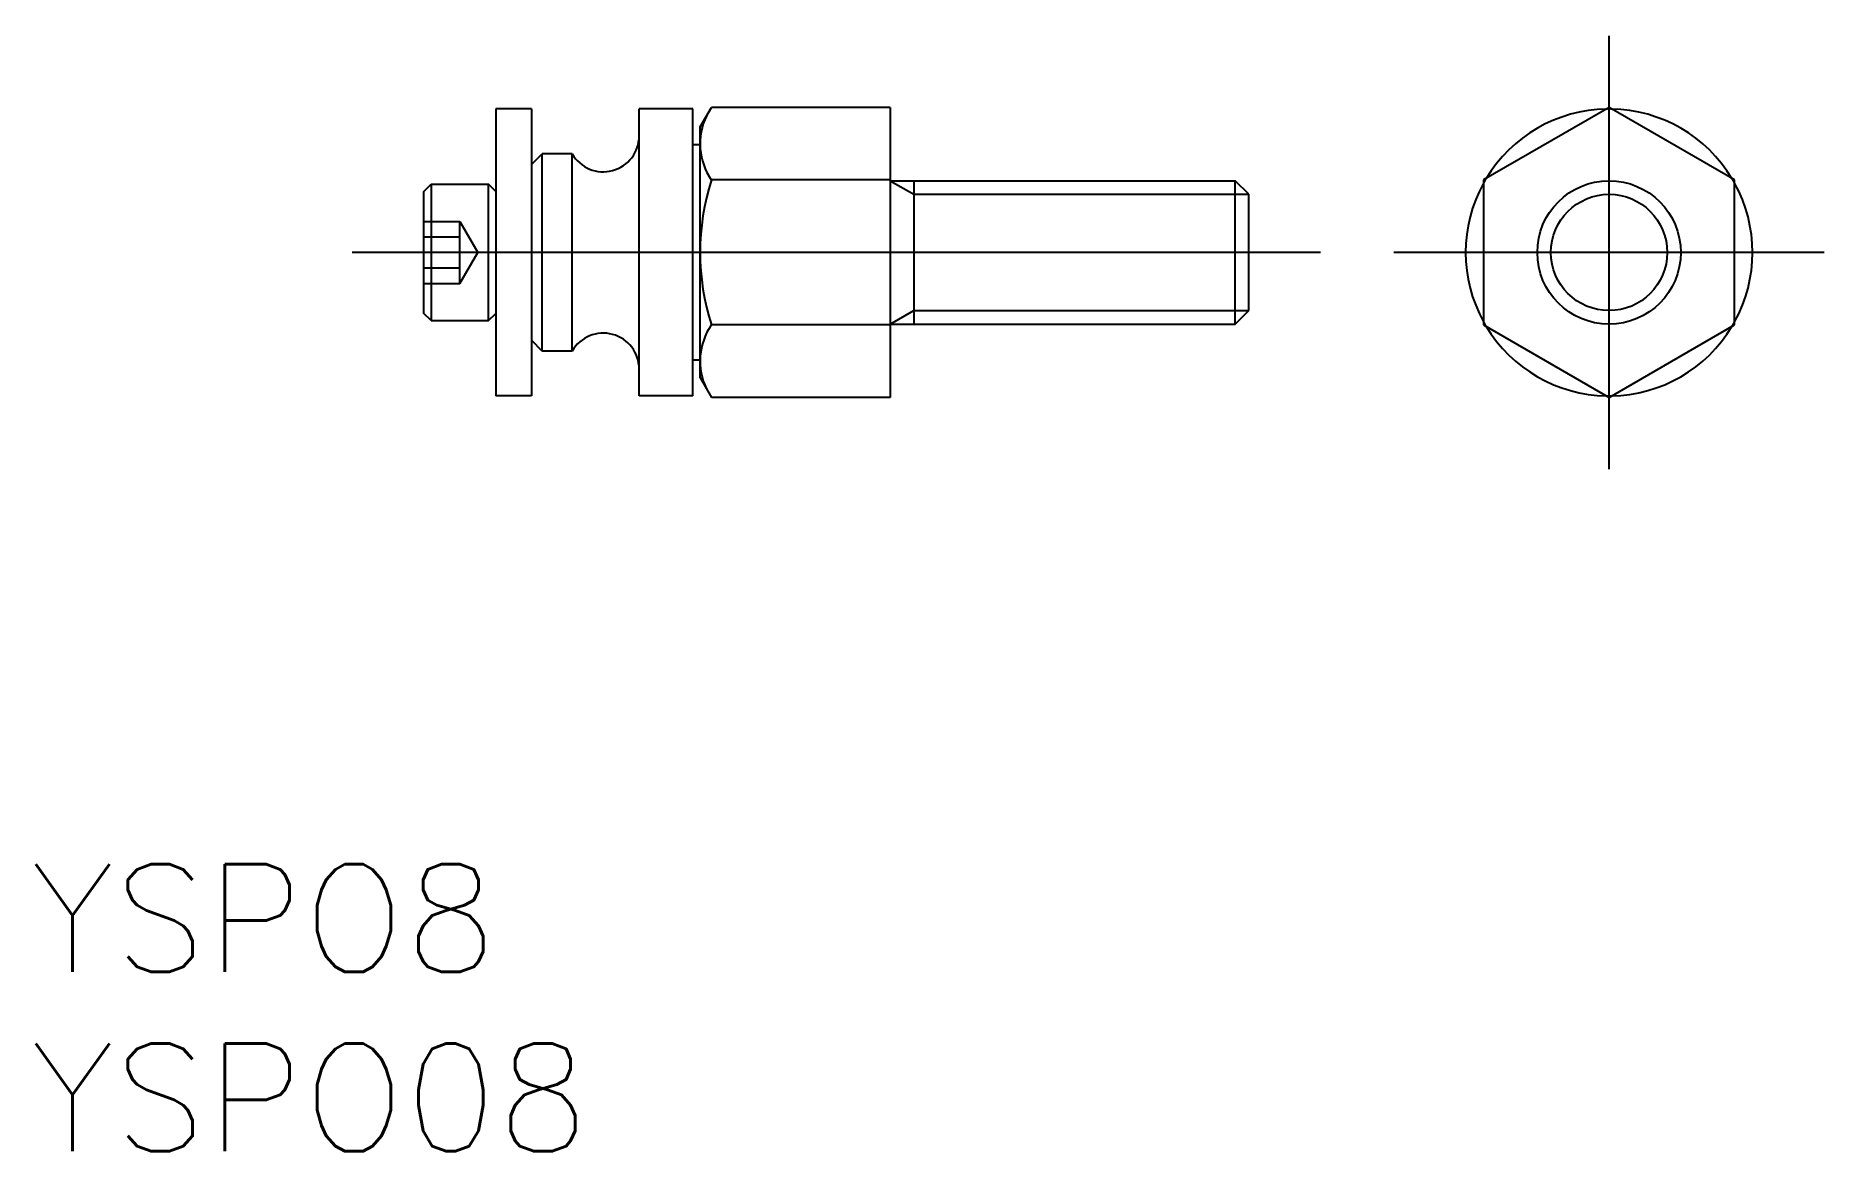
# Model space of a CAD drawing. Extents: x -43.9 to 6, y -25.1 to 6.
import ezdxf

# ---------------------------------------------------------------- set-up
doc = ezdxf.new("R2010")
doc.units = 0
doc.linetypes.add('CENTER', pattern=[50.8, 31.75, -6.35, 6.35, -6.35])
doc.linetypes.add('DASHED', pattern=[19.05, 12.7, -6.35])
doc.layers.get('0').update_dxf_attribs({"linetype": 'CONTINUOUS'})
doc.layers.add('CENTER', color=1, linetype='CENTER')
doc.styles.get("Standard").update_dxf_attribs({"font": 'txt.shx', "height": 3, "bigfont": 'bigfont.shx'})

msp = doc.modelspace()

# ---------------------------------------------------------------- linework, layer by layer
at = {"color": 7, "linetype": 'CONTINUOUS'}
for p, q in [((-31.046, 4), (-31.046, -4)), ((-30.046, 4), (-31.046, 4)), ((-30.046, 4), (-30.046, -4)), ((-25.546, 4), (-27.046, 4)), ((-27.046, -4), (-27.046, 4)), ((-25.546, -4), (-25.546, 4)), ((-25.346, 3.5), (-25.033, 4.041)), ((-20.046, 4.041), (-25.033, 4.041)), ((-20.046, 4.041), (-20.046, -4.041)), ((0, 4.041), (-3.5, 2.021)), ((3.5, 2.021), (0, 4.041)), ((-25.346, -3.5), (-25.346, 3.5)), ((-25.346, 3), (-25.546, 3)), ((-30.046, 2.45), (-29.746, 2.75)), ((-29.746, -2.75), (-29.746, 2.75)), ((-28.912, 2.75), (-29.746, 2.75)), ((-28.912, -2.75), (-28.912, 2.75)), ((-20.046, 2.021), (-25.033, 2.021)), ((-20.046, 2), (-10.425, 2)), ((-19.389, 2), (-19.389, -2)), ((-10.425, -2), (-10.425, 2)), ((-10.046, 1.621), (-10.425, 2)), ((-3.5, 2.021), (-3.5, -2.021)), ((3.5, -2.021), (3.5, 2.021)), ((-33.046, 1.7), (-32.846, 1.9)), ((-33.046, -1.7), (-33.046, 1.7)), ((-32.846, 1.9), (-32.846, -1.9)), ((-32.846, 1.9), (-31.246, 1.9)), ((-31.246, -1.9), (-31.246, 1.9)), ((-31.046, 1.7), (-31.246, 1.9)), ((-10.046, -1.621), (-10.046, 1.621)), ((-32.846, -1.9), (-33.046, -1.7)), ((-32.846, -1.9), (-31.246, -1.9)), ((-31.246, -1.9), (-31.046, -1.7)), ((-10.425, -2), (-10.046, -1.621)), ((-29.746, -2.75), (-30.046, -2.45)), ((-20.046, -2.021), (-25.033, -2.021)), ((-20.046, -2), (-10.425, -2)), ((-3.5, -2.021), (0, -4.041)), ((0, -4.041), (3.5, -2.021)), ((-28.912, -2.75), (-29.746, -2.75)), ((-25.346, -3), (-25.546, -3)), ((-25.346, -3.5), (-25.033, -4.041)), ((-30.046, -4), (-31.046, -4)), ((-25.546, -4), (-27.046, -4)), ((-20.046, -4.041), (-25.033, -4.041))]:
    msp.add_line(p, q, dxfattribs=at)
at = {"color": 3, "linetype": 'CONTINUOUS'}
for p, q in [((-20.046, 2), (-19.389, 1.621)), ((-19.389, 1.621), (-10.046, 1.621)), ((-20.046, -2), (-19.389, -1.621)), ((-19.389, -1.621), (-10.046, -1.621))]:
    msp.add_line(p, q, dxfattribs=at)
at = {"color": 3, "linetype": 'DASHED'}
for p, q in [((-33.046, 0.866), (-32.046, 0.866)), ((-32.046, -0.866), (-32.046, 0.866)), ((-32.046, 0.866), (-31.546, 0)), ((-33.046, 0.433), (-32.046, 0.433)), ((-33.046, -0.433), (-32.046, -0.433)), ((-32.046, -0.866), (-31.546, 0)), ((-33.046, -0.866), (-32.046, -0.866))]:
    msp.add_line(p, q, dxfattribs=at)
at = {"color": 7, "linetype": 'CONTINUOUS'}
for radius in [2, 1.621]:
    msp.add_circle((0, 0), radius, dxfattribs=at)
for centre, radius, start, end in [((0, 0), 4, 91.045, 148.955), ((0, 0), 4, 31.045, 88.955), ((-23.557, 3.031), 1.789, 154.3842, 214.3842), ((-28.046, 3.25), 1, 210, 0), ((-18.658, 0), 6.687, 162.412, 197.588), ((0, 0), 4, 151.045, 208.955), ((0, 0), 4, 331.045, 28.955), ((-28.046, -3.25), 1, 0, 150), ((-23.557, -3.031), 1.789, 145.6158, 205.6158), ((0, 0), 4, 211.045, 268.955), ((0, 0), 4, 271.045, 328.955)]:
    msp.add_arc(centre, radius, start, end, dxfattribs=at)
at = {"color": 3, "linetype": 'DASHED'}
for start, end in [(88.955, 91.045), (148.955, 151.045), (28.955, 31.045), (208.955, 211.045), (328.955, 331.045), (268.955, 271.045)]:
    msp.add_arc((0, 0), 4, start, end, dxfattribs=at)
at = {"layer": 'CENTER', "color": 1, "linetype": 'CENTER'}
for p, q in [((0, -6.041), (0, 6.041)), ((-8.046, 0), (-35.046, 0)), ((6, 0), (-6, 0))]:
    msp.add_line(p, q, dxfattribs=at)

# ---------------------------------------------------------------- texts
at = {"color": 7, "linetype": 'CONTINUOUS'}
for s, p in [('YSPO8', (-44, -20.059)), ('YSPO08', (-44, -25.059))]:
    msp.add_text(s, height=3, dxfattribs=at).set_placement(p)

doc.saveas('drawing.dxf')
